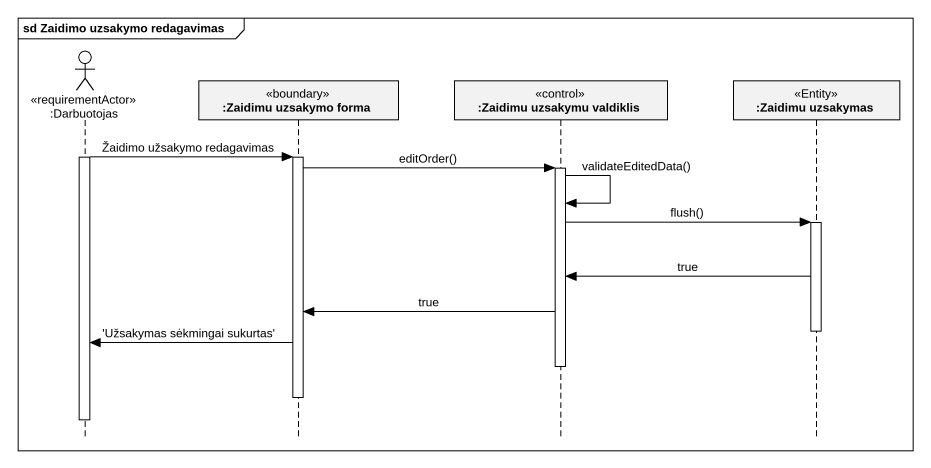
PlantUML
@startuml
mainframe sd Zaidimo uzsakymo redagavimas
hide footbox
actor ":Darbuotojas" as Darbuotojas <<requirementActor>>
participant ":Zaidimu uzsakymo forma" as Zaidimu_uzsakymo_forma <<boundary>>
participant ":Zaidimu uzsakymu valdiklis" as Zaidimu_uzsakymu_valdiklis <<control>>
participant ":Zaidimu uzsakymas" as Zaidimu_uzsakymas <<Entity>>

activate Darbuotojas
Darbuotojas -> Zaidimu_uzsakymo_forma : Žaidimo užsakymo redagavimas
activate Zaidimu_uzsakymo_forma
Zaidimu_uzsakymo_forma -> Zaidimu_uzsakymu_valdiklis : editOrder()
activate Zaidimu_uzsakymu_valdiklis
Zaidimu_uzsakymu_valdiklis -> Zaidimu_uzsakymu_valdiklis : validateEditedData()
Zaidimu_uzsakymu_valdiklis -> Zaidimu_uzsakymas : flush()
activate Zaidimu_uzsakymas
Zaidimu_uzsakymas -> Zaidimu_uzsakymu_valdiklis : true
Zaidimu_uzsakymu_valdiklis -> Zaidimu_uzsakymo_forma : true
deactivate Zaidimu_uzsakymas
Zaidimu_uzsakymo_forma -> Darbuotojas : 'Užsakymas sėkmingai sukurtas'
deactivate Zaidimu_uzsakymu_valdiklis
deactivate Zaidimu_uzsakymo_forma
deactivate Darbuotojas
@enduml
